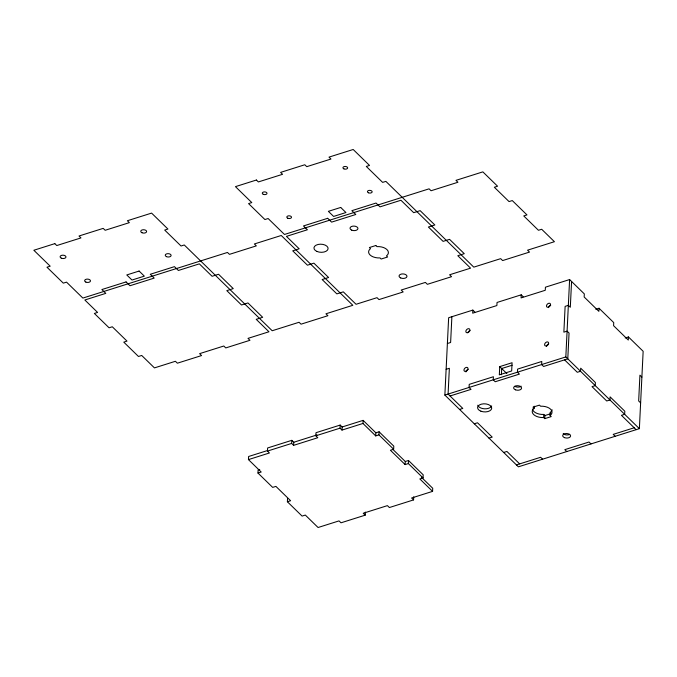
<?xml version="1.0" encoding="UTF-8"?>
<svg xmlns="http://www.w3.org/2000/svg" width="677" height="677" viewBox="0 0 677 677"><rect width="100%" height="100%" fill="white"/><g stroke="black" fill="none" stroke-linecap="round" stroke-linejoin="round"><path stroke-width="1.02" d="M259.74 469.449L258.123 469.956L257.971 473.045L261.204 472.03L248.451 459.598L248.603 456.501L267.576 450.518M248.451 459.598L269.421 452.981L267.457 451.068L267.61 447.971L291.804 440.338L293.767 442.25L293.615 445.348L317.801 437.714L315.846 435.802L315.998 432.705L340.184 425.071L342.147 426.984L341.995 430.081L362.965 423.463L375.71 435.903L378.934 434.879L393.642 449.232L390.417 450.247L405.125 464.591L408.349 463.576L423.057 477.928L419.833 478.944L432.578 491.375L411.608 497.993L413.571 499.905L389.377 507.538L387.422 505.626L363.227 513.259L365.191 515.172L340.996 522.805L339.033 520.892L318.072 527.51L305.319 515.07L302.094 516.094L287.387 501.742L287.539 498.644M293.615 445.348L291.652 443.435L291.804 440.338M341.995 430.081L340.032 428.169L340.184 425.071M362.965 423.463L363.117 420.375L342.147 426.984M365.191 515.172L365.343 512.074M375.71 435.903L375.862 432.806L363.117 420.375M378.934 434.879L379.086 431.791L375.862 432.806M393.642 449.232L393.794 446.135L379.086 431.791M405.125 464.591L405.278 461.502L392.77 449.308M408.349 463.576L408.502 460.487L405.278 461.502M413.571 499.905L413.723 496.808M423.057 477.928L423.21 474.831L408.502 460.487M432.578 491.375L432.73 488.278L421.483 477.31M625.218 337.967L628.442 336.943L643.15 351.295L639.367 428.659L518.404 466.825L444.865 395.089L448.648 317.725L472.842 310.091L474.805 312.004M451.881 316.701L450.62 342.494L447.387 343.51M472.842 310.091L472.69 313.18L496.884 305.547L497.036 302.458L521.231 294.825L523.186 296.738M499.736 366.621L499.33 374.863L511.668 370.971L512.074 362.728L499.736 366.621L506.878 373.602M501.395 374.711L501.691 368.533L512.134 365.241M521.231 294.825L521.078 297.914L545.273 290.281L545.425 287.192L569.611 279.559L584.319 293.903L584.166 297L598.874 311.344L599.027 308.255L595.802 309.271M552.11 409.788A9.918 5.67 2.8 0 1 550.257 412.411L550.105 415.5L551.222 416.6L544.773 418.631L543.648 417.54A9.918 5.67 2.8 0 1 533.654 414.552A9.918 5.67 2.8 0 1 534.136 408.256L534.229 406.192M543.648 417.54L543.8 414.442A9.918 5.67 2.8 0 1 532.418 409.069M544.773 418.631L544.926 415.543L543.8 414.442M639.367 428.659L565.828 356.931L569.611 279.559M571.574 281.471L570.313 307.256L568.35 305.344L565.126 306.368L563.865 332.153L567.089 331.138L569.052 333.05L567.791 358.844L543.597 366.477L541.634 364.556L541.786 361.467L517.592 369.1L517.448 372.189L519.403 374.11L495.217 381.743L493.254 379.822L493.406 376.734L469.212 384.367L469.059 387.456L471.023 389.377L450.053 395.986M628.442 336.943L628.29 340.04L613.582 325.696L613.734 322.599L599.027 308.255M446.126 369.303L449.359 368.288L448.089 394.073L462.797 408.426L459.573 409.441M293.767 442.25L316.946 434.939M267.457 451.068L291.652 443.435M315.846 435.802L340.032 428.169M444.865 395.089L565.828 356.931M474.281 423.785L477.505 422.77L492.213 437.114L488.989 438.137M544.926 415.543L550.57 413.757M287.387 501.742L290.611 500.726L275.903 486.382L272.679 487.398L257.971 473.045M503.696 452.481L506.921 451.466L519.674 463.897M516.441 464.913L540.635 457.28L542.599 459.192M634.18 427.771L613.21 434.38L615.173 436.293M641.889 377.081L639.926 375.168L638.665 400.962L640.628 402.874M564.567 359.859L577.312 372.291L580.536 371.275L580.688 368.178L595.396 382.53L595.244 385.619L592.02 386.643L606.727 400.987L609.952 399.972L610.104 396.874L624.812 411.218L624.659 414.316L621.435 415.331L636.143 429.683M590.979 443.926L589.024 442.013L564.83 449.646L566.793 451.559M550.257 412.411L550.748 412.885M534.136 408.256L533.011 407.156L539.459 405.125L540.584 406.217A9.918 5.67 2.8 0 1 550.587 409.204A9.918 5.67 2.8 0 1 550.105 415.5M491.663 405.955A7.083 4.054 2.8 0 1 484.546 408.815A7.083 4.054 2.8 0 1 477.81 405.218M569.696 434.329A3.969 2.268 2.8 0 1 563.222 433.576M521.138 386.161A3.969 2.268 2.8 0 1 514.799 386.288M548.472 307.629A2.361 1.625 -45.7 0 1 550.739 305.192M546.576 346.319A2.361 1.625 -45.7 0 1 548.666 343.924M465.92 371.935A2.361 1.625 -45.7 0 1 468.213 369.32M467.917 332.695A2.361 1.625 -45.7 0 1 470.1 330.63M54.82 243.635L33.85 250.253L50.191 266.188L46.967 267.212L63.308 283.147L66.532 282.131L82.873 298.075L227.489 252.445L229.452 254.357L256.329 245.878L254.374 243.965L281.251 235.486L352.827 305.302L325.95 313.789L327.905 315.702L301.028 324.181L299.065 322.269L272.188 330.748L184.271 244.981L181.047 246.005L164.697 230.062L167.93 229.046L151.589 213.103L127.394 220.736L129.358 222.648L105.163 230.282L103.2 228.369L79.006 236.002L80.969 237.915L56.775 245.548L54.82 243.635M256.414 180.023L235.452 186.64L251.793 202.584L248.569 203.599L264.91 219.543L268.134 218.527L284.475 234.462L429.091 188.832L431.054 190.753L457.931 182.265L455.968 180.353L482.853 171.873L497.561 186.217L494.337 187.241L509.045 201.585L512.269 200.57L526.977 214.914L523.753 215.929L538.452 230.282L541.685 229.266L554.429 241.697L527.552 250.177L529.507 252.089L502.63 260.569L500.667 258.656L473.79 267.144L385.873 181.377L382.64 182.392L366.299 166.449L369.532 165.433L353.191 149.49L328.997 157.123L330.96 159.036L306.766 166.669L304.802 164.756L280.608 172.39L282.571 174.302L258.377 181.935L256.414 180.023M139.115 271.054L126.777 274.947L131.998 280.041L144.336 276.148L139.115 271.054M340.717 207.45L328.379 211.342L333.6 216.437L345.939 212.544L340.717 207.45M126.074 281.911L101.88 289.544L105.798 293.369L84.837 299.987L97.581 312.419L94.357 313.443L109.065 327.786L112.289 326.771L126.997 341.115L123.773 342.13L138.48 356.483L141.705 355.459L154.449 367.899L175.419 361.281L177.382 363.194L201.568 355.56L199.613 353.648L223.799 346.015L225.763 347.927L249.957 340.294L247.994 338.382L268.964 331.764L256.211 319.332L262.668 317.301L247.96 302.949L241.503 304.988L226.803 290.636L233.252 288.605L218.544 274.253L212.096 276.292L199.343 263.861L178.381 270.47L174.454 266.645L150.269 274.278L154.187 278.103L129.992 285.736L126.074 281.911M327.676 218.307L303.482 225.94L307.4 229.765L286.439 236.375L299.183 248.814L292.735 250.845L307.443 265.198L313.891 263.158L328.599 277.511L322.15 279.542L336.858 293.886L343.307 291.855L356.051 304.286L377.021 297.668L378.976 299.589L403.17 291.956L401.207 290.044L425.401 282.411L427.365 284.323L451.559 276.69L449.596 274.777L470.566 268.16L457.813 255.72L464.27 253.689L449.562 239.345L443.105 241.376L428.397 227.032L434.854 224.992L420.146 210.649L413.689 212.68L400.945 200.248L379.983 206.866L376.057 203.041L351.862 210.674L355.789 214.499L331.595 222.132L327.676 218.307M375.845 245.514L369.388 247.545L370.514 248.645A9.918 5.67 2.8 0 0 370.031 254.941A9.918 5.67 2.8 0 0 380.034 257.929L381.159 259.029L387.608 256.989L386.482 255.889A9.918 5.67 2.8 0 0 386.965 249.593A9.918 5.67 2.8 0 0 376.962 246.606L375.845 245.514M480.898 411.184A7.083 4.054 2.8 0 0 491.714 408.223A7.083 4.054 2.8 0 0 481.305 404.177A7.083 4.054 2.8 0 0 480.898 411.184M564.533 437.647A3.969 2.268 2.8 0 0 570.593 435.996A3.969 2.268 2.8 0 0 564.762 433.729A3.969 2.268 2.8 0 0 564.533 437.647M515.51 389.825A3.969 2.268 2.8 0 0 521.569 388.166A3.969 2.268 2.8 0 0 515.739 385.898A3.969 2.268 2.8 0 0 515.51 389.825M61.345 258.174A2.928 1.676 2.8 0 0 65.957 257.116A2.928 1.676 2.8 0 0 61.827 255.297A2.928 1.676 2.8 0 0 61.345 258.174M141.984 232.727A2.928 1.676 2.8 0 0 146.596 231.678A2.928 1.676 2.8 0 0 142.466 229.85A2.928 1.676 2.8 0 0 141.984 232.727M166.491 256.642A2.928 1.676 2.8 0 0 171.103 255.584A2.928 1.676 2.8 0 0 166.982 253.765A2.928 1.676 2.8 0 0 166.491 256.642M85.852 282.081A2.928 1.676 2.8 0 0 90.464 281.031A2.928 1.676 2.8 0 0 86.343 279.212A2.928 1.676 2.8 0 0 85.852 282.081M263.268 194.307A2.361 1.354 2.8 0 0 266.992 193.461A2.361 1.354 2.8 0 0 263.666 191.989A2.361 1.354 2.8 0 0 263.268 194.307M287.784 218.222A2.361 1.354 2.8 0 0 291.499 217.376A2.361 1.354 2.8 0 0 288.174 215.904A2.361 1.354 2.8 0 0 287.784 218.222M368.423 192.776A2.361 1.354 2.8 0 0 372.147 191.929A2.361 1.354 2.8 0 0 368.821 190.457A2.361 1.354 2.8 0 0 368.423 192.776M343.916 168.869A2.361 1.354 2.8 0 0 347.631 168.014A2.361 1.354 2.8 0 0 344.305 166.55A2.361 1.354 2.8 0 0 343.916 168.869M351.685 230.129A3.969 2.268 2.8 0 0 357.93 228.708A3.969 2.268 2.8 0 0 352.345 226.236A3.969 2.268 2.8 0 0 351.685 230.129M400.708 277.951A3.969 2.268 2.8 0 0 406.953 276.529A3.969 2.268 2.8 0 0 401.368 274.058A3.969 2.268 2.8 0 0 400.708 277.951M316.912 251.421A7.083 4.054 2.8 0 0 328.066 248.874A7.083 4.054 2.8 0 0 318.088 244.465A7.083 4.054 2.8 0 0 316.912 251.421M548.522 307.155A2.361 1.625 -45.7 0 0 550.249 303.668A2.361 1.625 -45.7 0 0 546.754 304.955A2.361 1.625 -45.7 0 0 548.522 307.155M546.635 345.845A2.361 1.625 -45.7 0 0 548.353 342.35A2.361 1.625 -45.7 0 0 544.858 343.637A2.361 1.625 -45.7 0 0 546.635 345.845M465.988 371.284A2.361 1.625 -45.7 0 0 467.714 367.797A2.361 1.625 -45.7 0 0 464.219 369.083A2.361 1.625 -45.7 0 0 465.988 371.284M467.883 332.602A2.361 1.625 -45.7 0 0 469.61 329.115A2.361 1.625 -45.7 0 0 466.106 330.401A2.361 1.625 -45.7 0 0 467.883 332.602"/></g></svg>
